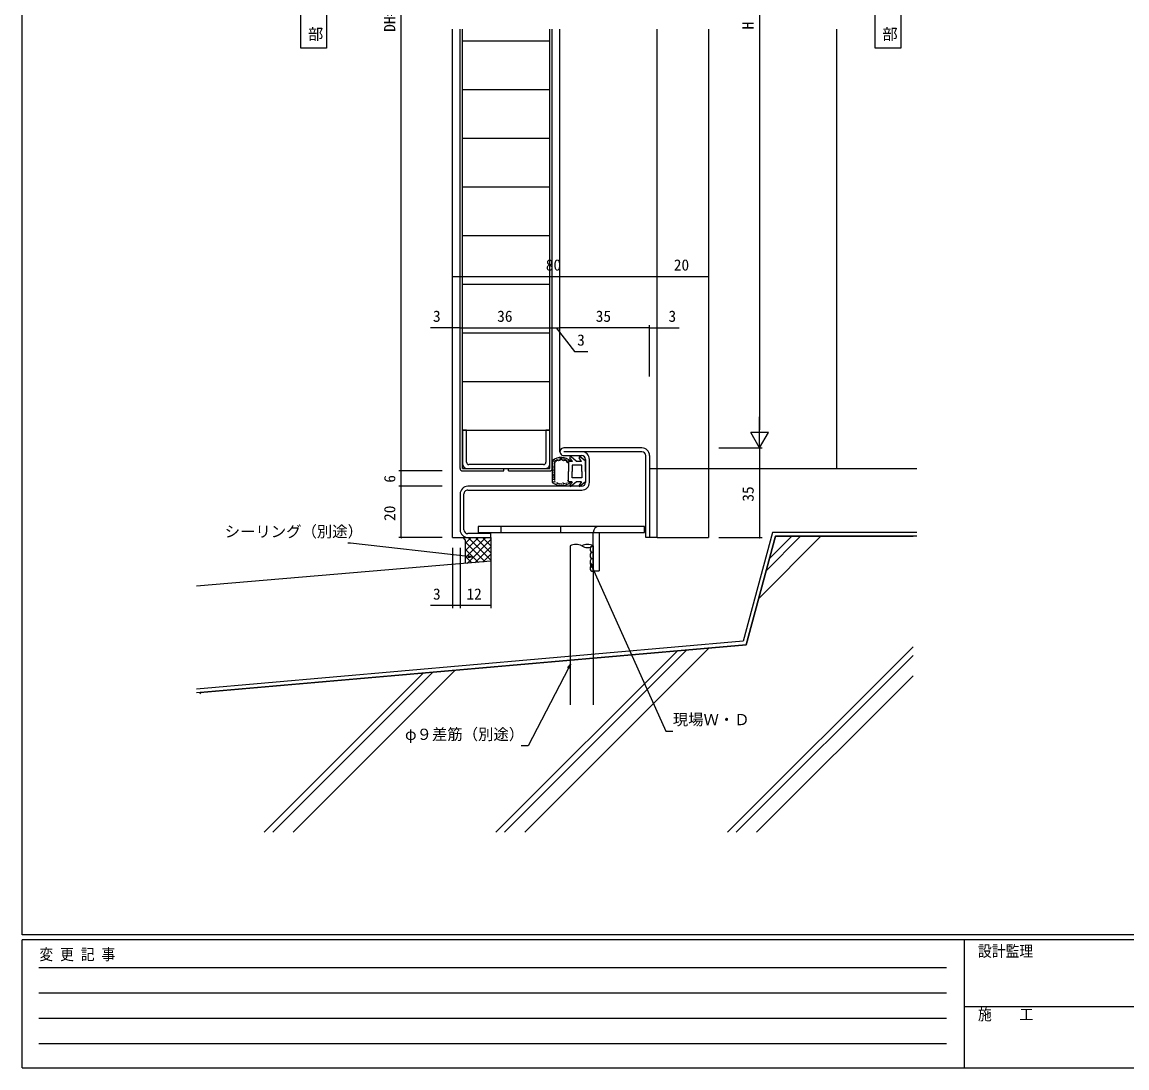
# Model space of a CAD drawing. Units: millimetres, scale not verified. Extents: x -1432 to 567, y -403 to 403.
# Drawn here: x -562.7 to -131.1, y -403 to 5.4 of the extents above; entities that cross this region are included whole.
import ezdxf
from ezdxf.enums import TextEntityAlignment as Align

# ---------------------------------------------------------------- set-up
doc = ezdxf.new("R2010")
doc.units = ezdxf.units.MM
doc.header["$LTSCALE"] = 2
for name, color, linetype in [('0-1_USER1', 3, 'Continuous'), ('0-2_YKK_11', 7, 'Continuous'), ('0-3_YKK_12', 2, 'Continuous'), ('0-4_YKK_13', 4, 'Continuous'), ('0-5_YKK_D', 6, 'Continuous'), ('0-6_YKK_ZWAK', 7, 'Continuous'), ('0-7_YSS_K', 3, 'Continuous')]:
    doc.layers.add(name, color=color, linetype=linetype)
doc.styles.add('ＭＳ ゴシック', font='')
doc.styles.get('ＭＳ ゴシック').set_extended_font_data('MS Gothic')

msp = doc.modelspace()

# ---------------------------------------------------------------- linework, layer by layer
at = {"layer": '0-1_USER1'}
for points in [[(-453.798, -4.822), (-453.798, 15.178), (-443.798, 15.178), (-443.798, -4.822)], [(-229.417, -4.822), (-229.417, 15.178), (-219.417, 15.178), (-219.417, -4.822)]]:
    msp.add_lwpolyline(points, close=True, dxfattribs=at)
at = {"layer": '0-2_YKK_11'}
for p, q in [((-390.697, -153.973), (-390.697, -166.973)), ((-356.497, -166.973), (-356.497, -153.973)), ((-320.597, -160.873), (-351.097, -160.873)), ((-320.597, -162.373), (-351.097, -162.373)), ((-351.097, -163.873), (-344.097, -163.873)), ((-358.997, -167.373), (-388.197, -167.373)), ((-342.597, -165.373), (-342.597, -174.373)), ((-341.097, -174.373), (-341.097, -165.373)), ((-388.697, -168.973), (-358.497, -168.973)), ((-344.097, -175.873), (-388.597, -175.873)), ((-391.597, -178.873), (-391.597, -192.873)), ((-390.097, -192.873), (-390.097, -178.873)), ((-388.597, -177.373), (-344.097, -177.373))]:
    msp.add_line(p, q, dxfattribs=at)
for points in [[(-389.097, -166.473), (-389.097, -153.973), (-390.697, -153.973)], [(-356.497, -153.973), (-358.097, -153.973), (-358.097, -166.473)], [(-317.597, -163.873), (-317.597, -195.873), (-319.097, -195.873), (-319.097, -163.873)], [(-388.597, -195.873), (-379.597, -195.873), (-379.597, -194.373), (-388.597, -194.373)]]:
    msp.add_lwpolyline(points, dxfattribs=at)
for centre, radius, start, end in [((-351.097, -162.373), 1.5, 89.99998, 270.00057), ((-344.097, -165.373), 3, 0, 89.99998), ((-344.097, -165.373), 1.5, 0, 89.99941), ((-320.597, -163.873), 3, 0, 89.99998), ((-320.597, -163.873), 1.5, 0, 89.99998), ((-388.697, -166.973), 2, 179.99945, 269.99943), ((-388.197, -166.473), 0.9, 179.99945, 270), ((-358.997, -166.473), 0.9, 270, 359.99947), ((-358.497, -166.973), 2, 269.99943, 359.99958), ((-388.597, -178.873), 3, 89.99998, 180.00031), ((-344.097, -174.373), 1.5, 270, 0), ((-344.097, -174.373), 3, 270, 0), ((-388.597, -178.873), 1.5, 89.99998, 180.00002), ((-388.597, -192.873), 3, 180.00031, 270), ((-388.597, -192.873), 1.5, 180.00002, 270)]:
    msp.add_arc(centre, radius, start, end, dxfattribs=at)
at = {"layer": '0-3_YKK_12'}
for p, q in [((-394.597, -195.873), (-394.597, 2.627)), ((-352.597, -129.948), (-352.597, 2.627)), ((-314.597, -168.873), (-314.597, 2.627)), ((-294.598, 2.627), (-294.598, -168.873)), ((-352.597, -162.373), (-352.597, -123.973)), ((-314.597, -195.873), (-314.597, -168.873)), ((-294.598, -168.873), (-294.598, -195.873)), ((-394.597, -195.873), (-388.597, -195.873)), ((-314.597, -195.873), (-317.597, -195.873)), ((-314.597, -195.873), (-294.598, -195.873))]:
    msp.add_line(p, q, dxfattribs=at)
at = {"layer": '0-4_YKK_13'}
for p, q in [((-391.597, -168.873), (-391.597, 2.627)), ((-390.697, -168.973), (-390.697, 2.627)), ((-356.497, -168.973), (-356.497, 2.627)), ((-355.597, -168.882), (-355.597, 2.627)), ((-390.697, -1.973), (-356.498, -1.973)), ((-390.697, -20.973), (-356.498, -20.973)), ((-390.697, -39.973), (-356.498, -39.973)), ((-390.697, -58.973), (-356.498, -58.973)), ((-390.697, -77.973), (-356.498, -77.973)), ((-390.697, -96.973), (-356.497, -96.973)), ((-390.697, -115.973), (-356.497, -115.973)), ((-390.697, -134.973), (-356.497, -134.973)), ((-390.697, -153.973), (-356.497, -153.973)), ((-355.597, -165.886), (-355.597, -174.372)), ((-355.564, -166.525), (-355.564, -166.325)), ((-355.301, -166.095), (-355.301, -165.895)), ((-355.189, -167.206), (-355.189, -167.006)), ((-355.117, -168.117), (-355.117, -167.917)), ((-354.903, -166.401), (-354.903, -166.201)), ((-354.8, -166.215), (-354.8, -166.015)), ((-354.724, -168.046), (-354.724, -167.846)), ((-354.693, -165.797), (-354.693, -165.597)), ((-354.597, -173.648), (-354.597, -166.61)), ((-354.454, -166.334), (-354.454, -166.134)), ((-354.216, -165.928), (-354.216, -165.728)), ((-353.679, -165.523), (-353.679, -165.323)), ((-353.297, -165.738), (-353.297, -165.538)), ((-352.963, -165.32), (-352.963, -165.12)), ((-352.546, -165.296), (-352.546, -165.096)), ((-352.403, -164.998), (-352.403, -164.798)), ((-351.866, -164.962), (-351.866, -164.762)), ((-351.723, -165.165), (-351.723, -164.965)), ((-351.222, -165.571), (-351.222, -165.371)), ((-351.114, -165.01), (-351.114, -164.81)), ((-350.701, -165.367), (-350.701, -165.167)), ((-350.137, -165.426), (-350.137, -165.226)), ((-349.962, -165.907), (-349.962, -165.707)), ((-349.633, -166.2), (-349.633, -166)), ((-349.297, -166.129), (-349.297, -170.129)), ((-347.731, -166.129), (-349.297, -166.129)), ((-349.258, -165.848), (-349.258, -165.648)), ((-347.725, -166.207), (-348.693, -164.76)), ((-346.245, -166.047), (-348.251, -164.364)), ((-347.797, -167.629), (-347.797, -170.129)), ((-344.097, -167.629), (-347.797, -167.629)), ((-346.197, -166.129), (-346.245, -166.047)), ((-344.131, -166.129), (-346.197, -166.129)), ((-344.125, -166.207), (-345.093, -164.76)), ((-342.645, -166.047), (-344.651, -164.364)), ((-344.097, -170.129), (-344.097, -167.629)), ((-342.597, -166.129), (-342.645, -166.047)), ((-342.597, -170.034), (-342.597, -166.129)), ((-390.697, -168.973), (-374.497, -168.973)), ((-390.597, -169.873), (-374.497, -169.873)), ((-374.497, -169.873), (-374.497, -168.973)), ((-372.697, -169.873), (-356.597, -169.873)), ((-355.296, -172.603), (-355.296, -172.403)), ((-355.278, -170.262), (-355.278, -170.062)), ((-355.243, -171.531), (-355.243, -171.331)), ((-355.207, -169.529), (-355.207, -169.329)), ((-355.1, -171.263), (-355.1, -171.063)), ((-355.064, -168.707), (-355.064, -168.507)), ((-355.028, -172.335), (-355.028, -172.135)), ((-355.01, -171.888), (-355.01, -171.688)), ((-354.921, -169.136), (-354.921, -168.936)), ((-354.867, -169.815), (-354.867, -169.615)), ((-354.867, -170.601), (-354.867, -170.401)), ((-349.297, -174.129), (-349.297, -170.129)), ((-347.797, -172.629), (-347.797, -170.129)), ((-344.097, -170.129), (-344.097, -172.629)), ((-342.597, -170.034), (-342.597, -174.129)), ((-355.444, -174.112), (-355.444, -173.912)), ((-355.1, -173.336), (-355.1, -173.136)), ((-354.896, -174.016), (-354.896, -173.816)), ((-354.814, -173.05), (-354.814, -172.85)), ((-354.812, -174.362), (-354.812, -174.162)), ((-354.514, -174.171), (-354.514, -173.971)), ((-354.073, -174.696), (-354.073, -174.496)), ((-353.607, -174.636), (-353.607, -174.436)), ((-353.595, -174.911), (-353.595, -174.711)), ((-353.369, -174.672), (-353.369, -174.472)), ((-352.999, -175.078), (-352.999, -174.878)), ((-352.868, -174.803), (-352.868, -174.603)), ((-352.605, -175.209), (-352.605, -175.009)), ((-352.415, -175.006), (-352.415, -174.806)), ((-351.842, -175.221), (-351.842, -175.021)), ((-351.818, -175.042), (-351.818, -174.842)), ((-351.293, -174.648), (-351.293, -174.448)), ((-351.21, -175.412), (-351.21, -175.212)), ((-351.126, -174.875), (-351.126, -174.675)), ((-350.794, -174.88), (-350.794, -174.68)), ((-350.372, -174.833), (-350.372, -174.633)), ((-349.985, -174.775), (-349.985, -174.575)), ((-349.363, -174.446), (-349.363, -174.246)), ((-347.817, -174.129), (-349.297, -174.129)), ((-347.817, -174.129), (-348.718, -175.477)), ((-346.197, -174.129), (-348.276, -175.873)), ((-344.097, -172.629), (-347.797, -172.629)), ((-344.217, -174.129), (-346.197, -174.129)), ((-344.217, -174.129), (-345.118, -175.477)), ((-342.597, -174.129), (-344.676, -175.873)), ((-337.298, -191.573), (-384.598, -191.573)), ((-375.598, -193.873), (-375.598, -191.573)), ((-352.298, -193.873), (-352.298, -191.573)), ((-339.598, -208.873), (-339.598, -193.873)), ((-319.598, -191.573), (-337.298, -191.573)), ((-337.298, -193.873), (-337.298, -208.873)), ((-339.598, -208.873), (-337.298, -208.873))]:
    msp.add_line(p, q, dxfattribs=at)
for points in [[(-349.708, -166.554), (-349.9, -166.16), (-350.127, -165.87), (-350.425, -165.782), (-350.792, -165.868), (-351.176, -165.925), (-351.53, -165.774), (-351.847, -165.527), (-352.147, -165.435), (-352.776, -165.853), (-353.152, -165.911), (-353.545, -165.806), (-353.881, -165.781), (-354.109, -166.018), (-354.31, -166.371), (-354.597, -166.61)], [(-372.697, -169.873), (-372.697, -168.973), (-356.497, -168.973)], [(-384.598, -191.573), (-384.598, -193.873), (-319.598, -193.873), (-319.598, -191.573)]]:
    msp.add_lwpolyline(points, dxfattribs=at)
for centre, radius, start, end in [((-352.097, -170.129), 5.5, 46.65824, 129.51963), ((-352.097, -170.129), 4.3, 49.37051, 56.2499), ((-348.444, -164.593), 0.3, 49.99756, 213.78886), ((-344.844, -164.593), 0.3, 49.99756, 213.78886), ((-390.597, -168.873), 1, 180, 270), ((-356.597, -168.873), 1, 270, 359.99913), ((-352.097, -170.129), 5.5, 230.48036, 313.34175), ((-352.097, -170.129), 4.3, 303.7499, 310.62928), ((-348.469, -175.644), 0.3, 146.21114, 310.00244), ((-344.869, -175.644), 0.3, 146.21114, 310.00244), ((-337.298, -193.873), 2.3, 90, 180)]:
    msp.add_arc(centre, radius, start, end, dxfattribs=at)
at = {"layer": '0-5_YKK_D'}
for p, q in [((-414.598, -169.873), (-414.598, 180.127)), ((-274.598, 162.127), (-274.598, -153.873)), ((-394.597, -93.973), (-314.597, -93.973)), ((-314.597, -93.973), (-294.598, -93.973)), ((-391.597, -113.973), (-355.597, -113.973)), ((-355.597, -113.973), (-352.597, -113.973)), ((-317.597, -113.973), (-352.597, -113.973)), ((-317.597, -132.954), (-317.597, -112.973)), ((-274.598, -160.873), (-274.598, -148.749)), ((-274.598, -160.873), (-278.098, -154.811)), ((-271.098, -154.811), (-278.098, -154.811)), ((-274.598, -160.873), (-271.098, -154.811)), ((-290.598, -160.873), (-273.598, -160.873)), ((-274.598, -160.873), (-274.598, -195.873)), ((-398.597, -169.873), (-415.598, -169.873)), ((-414.598, -175.873), (-414.598, -169.873)), ((-398.597, -175.873), (-415.598, -175.873)), ((-398.597, -175.873), (-415.598, -175.873)), ((-414.598, -195.873), (-414.598, -175.873)), ((-398.597, -195.873), (-415.598, -195.873)), ((-290.598, -195.873), (-273.598, -195.873)), ((-394.597, -199.873), (-394.597, -223.466)), ((-391.597, -199.873), (-391.597, -223.466)), ((-391.597, -199.873), (-391.597, -223.466)), ((-379.597, -199.873), (-379.597, -223.466)), ((-379.597, -222.466), (-391.597, -222.466))]:
    msp.add_line(p, q, dxfattribs=at)
for points in [[(-391.597, -113.973), (-394.597, -113.973), (-403.197, -113.973)], [(-354.097, -113.973), (-346.871, -123.271), (-341.671, -123.271)], [(-317.597, -113.973), (-314.597, -113.973), (-305.997, -113.973)], [(-386.825, -203.54), (-388.514, -203.346), (-434.433, -198.064), (-435.433, -198.064)], [(-388.462, -202.893), (-386.825, -203.54), (-388.566, -203.798)], [(-340.441, -207.644), (-340.723, -205.907), (-339.61, -207.27)], [(-340.723, -205.907), (-340.026, -207.457), (-311.204, -271.491), (-308.504, -271.491)], [(-391.597, -222.466), (-394.597, -222.466), (-403.197, -222.466)], [(-348.474, -245.36), (-349.255, -246.87), (-364.993, -277.252), (-367.693, -277.252)], [(-349.66, -246.66), (-348.474, -245.36), (-348.851, -247.079)]]:
    msp.add_lwpolyline(points, dxfattribs=at)
for centre, start, end in [((-394.597, -93.973), 0, 180), ((-394.597, -93.973), 180, 0), ((-314.597, -93.973), 0, 180), ((-314.597, -93.973), 0, 180), ((-314.597, -93.973), 180, 0), ((-314.597, -93.973), 180, 0), ((-294.598, -93.973), 0, 180), ((-294.598, -93.973), 180, 0), ((-394.597, -113.973), 0, 180), ((-394.597, -113.973), 180, 0), ((-391.597, -113.973), 0, 180), ((-391.597, -113.973), 180, 0), ((-355.597, -113.973), 0, 180), ((-355.597, -113.973), 180, 0), ((-352.597, -113.973), 0, 180), ((-352.597, -113.973), 0, 180), ((-352.597, -113.973), 180, 0), ((-352.597, -113.973), 180, 0), ((-317.597, -113.973), 0, 180), ((-317.597, -113.973), 0, 180), ((-317.597, -113.973), 180, 0), ((-317.597, -113.973), 180, 0), ((-314.597, -113.973), 0, 180), ((-314.597, -113.973), 180, 0), ((-414.598, -169.873), 90, 270), ((-414.598, -169.873), 90, 270), ((-414.598, -169.873), 270, 90), ((-414.598, -169.873), 270, 90), ((-414.598, -175.873), 90, 270), ((-414.598, -175.873), 90, 270), ((-414.598, -175.873), 270, 90), ((-414.598, -175.873), 270, 90), ((-414.598, -195.873), 90, 270), ((-414.598, -195.873), 270, 90), ((-274.598, -195.873), 90, 270), ((-274.598, -195.873), 270, 90), ((-394.597, -222.466), 0, 180), ((-394.597, -222.466), 180, 0), ((-391.597, -222.466), 0, 180), ((-391.597, -222.466), 0, 180), ((-391.597, -222.466), 180, 0), ((-391.597, -222.466), 180, 0), ((-379.597, -222.466), 0, 180), ((-379.597, -222.466), 180, 0)]:
    msp.add_arc(centre, 0.106, start, end, dxfattribs=at)
at = {"layer": '0-6_YKK_ZWAK'}
for p, q in [((-562.7, -351), (-562.7, 399)), ((537.3, -351), (-562.7, -351)), ((483.3, -353), (-562.7, -353)), ((-562.7, -403), (-562.7, -353)), ((-194.7, -353), (-194.7, -403)), ((-556.13, -363.732), (-201.57, -363.732)), ((-556.13, -373.63), (-201.57, -373.63)), ((-194.7, -378.999), (-10.7, -378.999)), ((-556.13, -383.528), (-201.57, -383.528)), ((-556.13, -393.426), (-201.57, -393.426)), ((-562.7, -403), (483.3, -403))]:
    msp.add_line(p, q, dxfattribs=at)
at = {"layer": '0-7_YSS_K'}
for p, q in [((-244.594, 2.627), (-244.594, -168.873)), ((-317.597, -168.873), (-213.184, -168.873)), ((-213.184, -193.873), (-269.597, -193.873)), ((-390.597, -195.873), (-389.597, -196.873)), ((-389.597, -203.86), (-381.611, -195.873)), ((-389.597, -201.031), (-384.44, -195.873)), ((-389.597, -198.203), (-387.268, -195.873)), ((-389.597, -196.873), (-389.597, -206.048)), ((-389.597, -197.563), (-381.795, -205.366)), ((-388.896, -205.987), (-379.597, -196.688)), ((-388.459, -195.873), (-379.597, -204.735)), ((-385.63, -195.873), (-379.597, -201.906)), ((-382.802, -195.873), (-379.597, -199.078)), ((-379.973, -195.873), (-379.597, -196.249)), ((-379.597, -195.873), (-379.597, -205.173)), ((-268.446, -195.373), (-279.802, -237.751)), ((-274.951, -219.647), (-250.677, -195.373)), ((-272.052, -208.829), (-258.596, -195.373)), ((-270.81, -204.192), (-261.991, -195.373)), ((-213.184, -195.373), (-268.446, -195.373)), ((-389.597, -200.392), (-384.396, -205.593)), ((-385.797, -205.716), (-379.597, -199.517)), ((-382.697, -205.445), (-379.597, -202.345)), ((-348.598, -199.157), (-348.598, -261.18)), ((-339.598, -199.157), (-339.598, -261.18)), ((-379.597, -205.173), (-494.597, -214.885)), ((-389.597, -203.22), (-386.997, -205.821)), ((-279.802, -237.751), (-494.597, -256.543)), ((-377.617, -311), (-306.724, -240.106)), ((-374.223, -311), (-303.004, -239.781)), ((-366.303, -311), (-294.325, -239.022)), ((-287.107, -311), (-214.684, -238.576)), ((-283.713, -311), (-214.684, -241.97)), ((-468.127, -311), (-405.911, -248.784)), ((-464.733, -311), (-402.191, -248.459)), ((-456.813, -311), (-393.513, -247.699)), ((-275.794, -311), (-214.684, -249.89)), ((-493.236, -256.913), (-492.7, -256.377))]:
    msp.add_line(p, q, dxfattribs=at)
for points in [[(-269.597, -193.873), (-280.979, -236.348), (-494.597, -255.038)], [(-493.198, -256.421), (-279.802, -237.751), (-268.446, -195.373), (-214.684, -195.373)]]:
    msp.add_lwpolyline(points, dxfattribs=at)
for centre, radius, start, end in [((-346.348, -203.054), 4.5, 60.00002, 119.99998), ((-341.848, -203.054), 4.5, 59.99998, 120.00002), ((-341.848, -195.26), 4.5, 239.99998, 300.00002), ((-339.598, -200.407), 1.25, 90, 270), ((-339.598, -202.907), 1.25, 90, 270), ((-339.598, -205.407), 1.25, 90, 270), ((-339.598, -207.907), 1.25, 90, 270)]:
    msp.add_arc(centre, radius, start, end, dxfattribs=at)

# ---------------------------------------------------------------- texts
at = {"layer": '0-1_USER1', "style": 'ＭＳ ゴシック'}
for p in [(-451.038, -2.822), (-226.657, -2.822)]:
    msp.add_text('部', height=4.399, dxfattribs=at).set_placement(p, align=Align.BOTTOM_LEFT)
at = {"layer": '0-5_YKK_D', "style": 'ＭＳ ゴシック'}
for s, p in [('DH=H+20', (-415.598, 1.607)), ('H', (-275.598, 2.527)), ('6', (-415.598, -174.473)), ('35', (-275.598, -181.893)), ('20', (-415.598, -189.393))]:
    msp.add_text(s, height=4.399, rotation=90, dxfattribs=at).set_placement(p, align=Align.BOTTOM_LEFT)
for s, p in [('80', (-358.117, -92.973)), ('20', (-308.117, -92.973)), ('3', (-402.197, -112.973)), ('36', (-377.117, -112.973)), ('35', (-338.617, -112.973)), ('3', (-310.197, -112.973)), ('3', (-345.871, -122.271)), ('シーリング（別途）', (-483.556, -197.064)), ('3', (-402.197, -221.466)), ('12', (-389.117, -221.466)), ('現場Ｗ・Ｄ', (-308.504, -270.491)), ('φ９差筋（別途）', (-413.133, -276.252))]:
    msp.add_text(s, height=4.399, dxfattribs=at).set_placement(p, align=Align.BOTTOM_LEFT)
at = {"layer": '0-6_YKK_ZWAK', "style": 'ＭＳ ゴシック', "width": 0.9}
for s, p in [('変 更 記 事', (-555.965, -362.209)), ('設計監理', (-189.315, -360.904)), ('施\u3000\u3000工', (-189.315, -385.649))]:
    msp.add_text(s, height=4.399, dxfattribs=at).set_placement(p, align=Align.BOTTOM_LEFT)

doc.saveas('drawing.dxf')
